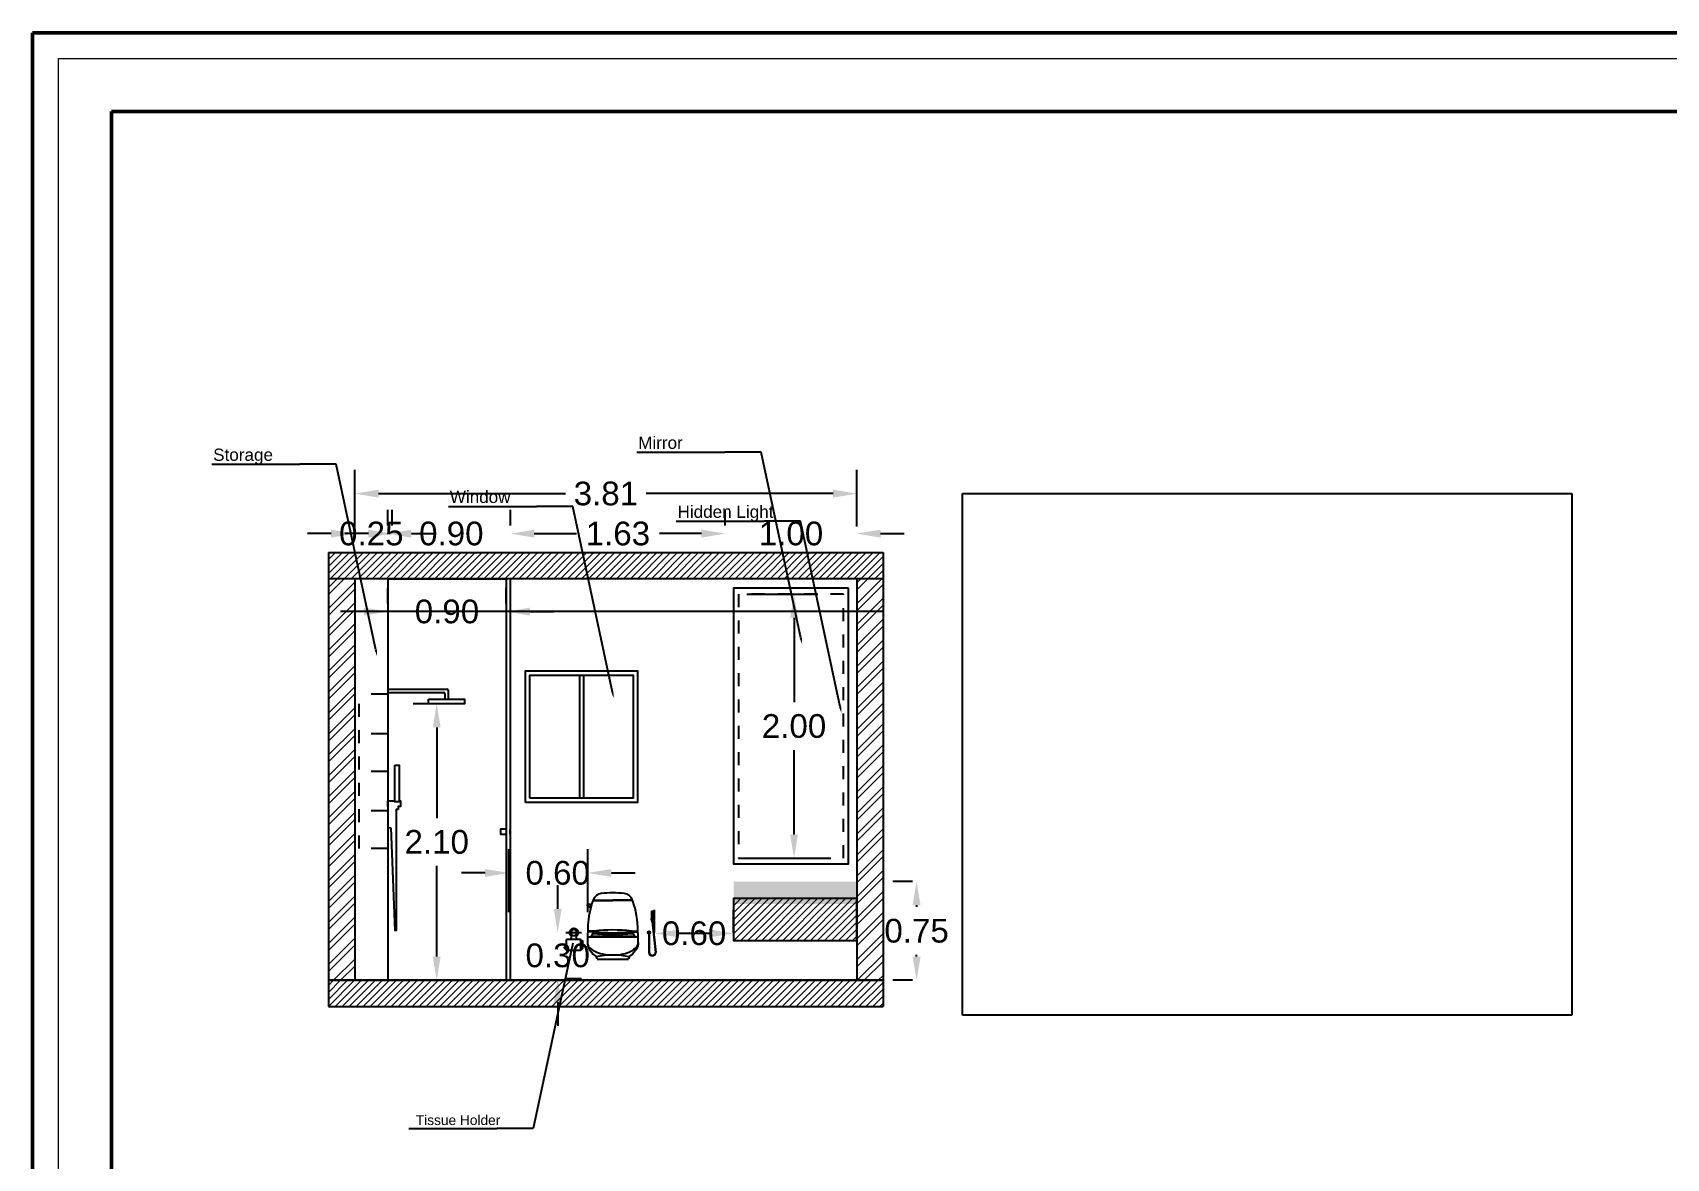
# Model space of a CAD drawing. Header units: inches. Extents: x -279 to 561, y -345 to 342.
# Drawn here: x -257.74 to -245.33, y -281.83 to -273.28 of the extents above; entities that cross this region are included whole.
import ezdxf

# ---------------------------------------------------------------- set-up
doc = ezdxf.new("R2010")
doc.units = ezdxf.units.IN
doc.header["$LTSCALE"] = 0.5
doc.header["$MEASUREMENT"] = 0
doc.linetypes.add('HIDDEN', pattern=[0.375, 0.25, -0.125])
doc.linetypes.add('HIDDEN2', pattern=[0.1875, 0.125, -0.0625])
doc.layers.add('.', color=14, linetype='Continuous', lineweight=9)
doc.layers.add('G-ANNO-HLIN', color=5, linetype='Continuous', lineweight=50)
for name, color, linetype in [('CADER', 7, 'Continuous'), ('detail 1', 8, 'Continuous'), ('Layer2', 1, 'HIDDEN'), ('LIGHT', 2, 'Continuous'), ('model', 250, 'Continuous'), ('TEXT', 3, 'Continuous'), ('WallHatch-ALCHEMY', 7, 'Continuous'), ('WATER', 50, 'Continuous'), ('WC-DET1', 15, 'Continuous'), ('WC-OUTL', 7, 'Continuous'), ('WFRAME', 6, 'Continuous')]:
    doc.layers.add(name, color=color, linetype=linetype)
doc.styles.get("Standard").update_dxf_attribs({"font": 'arial.ttf'})
doc.dimstyles.get("Standard").update_dxf_attribs({"dimtxt": 0.18, "dimasz": 0.18, "dimexe": 0.18, "dimexo": 0.0625, "dimgap": 0.09, "dimtad": 0, "dimtih": 1, "dimtoh": 1, "dimzin": 0, "dimdsep": 46, "dimtxsty": 'Standard', "dimcen": 0.09, "dimadec": 0, "dimazin": 0, "dimtfac": 1, "dimtofl": 0, "dimtmove": 0, "dimatfit": 3, "dimfxl": 1, "dimtolj": 1, "dimtzin": 0, "dimarcsym": 0})
picture_1 = doc.add_image_def('image38.jpg', size_in_pixel=(3453, 2956))

# ---------------------------------------------------------------- blocks, each defined once
blk = doc.blocks.new('969669699696')
at = {"color": 7, "linetype": 'Continuous', "lineweight": -3}
for p, q in [((-1445450, 40030), (-1445450, 40096)), ((-1445440, 40030), (-1445440, 40096)), ((-1445450, 40046), (-1445450, 40030)), ((-1445450, 40030), (-1445450, 40020)), ((-1445450, 40030), (-1445440, 40030)), ((-1445450, 40020), (-1445440, 40020)), ((-1445446, 40020), (-1445420, 39787)), ((-1445444, 40020), (-1445418, 39787)), ((-1445440, 40046), (-1445440, 40030)), ((-1445440, 40030), (-1445440, 40020)), ((-1445471, 39928), (-1445471, 39787)), ((-1445469, 39928), (-1445469, 39787))]:
    blk.add_line(p, q, dxfattribs=at)
for centre, radius in [((-1445445, 40096), 5), ((-1445470, 39938), 9.31), ((-1445470, 39938), 3.8)]:
    blk.add_circle(centre, radius, dxfattribs=at)
for centre, radius, start, end in [((-1445445, 40038), 9.31, 122.4967, 237.5033), ((-1445445, 40038), 9.31, 122.4967, 237.5033), ((-1445445, 40038), 9.31, 302.4967, 57.5033), ((-1445445, 40038), 9.31, 302.4967, 57.5033), ((-1445445, 39787), 26.5, 180, 0), ((-1445445, 39787), 24.5, 180, 0)]:
    blk.add_arc(centre, radius, start, end, dxfattribs=at)
blk = doc.blocks.new('858585858585858585858585')
at = {"layer": 'detail 1', "color": 7}
for points in [[(-148.714, -4382.505), (-148.714, -4382.511, 0.414214)], [(-148.642, -4382.498), (-148.686, -4382.498, 0.414214)], [(-148.714, -4382.571), (-148.714, -4382.577, 0.414214)], [(-148.609, -4382.577), (-148.609, -4382.571, 0.414214)]]:
    blk.add_lwpolyline(points, format="xyb", dxfattribs=at)
blk.add_circle((-148.664, -4382.449), 0.0226, dxfattribs=at)
for centre, radius, start, end in [((-148.664, -4382.449), 0.0295, 308.7008, 231.2992), ((-148.936, -4382.456), 0.253, 355.7289, 358.7196), ((-148.392, -4382.456), 0.253, 181.2804, 184.2711)]:
    blk.add_arc(centre, radius, start, end, dxfattribs=at)
at = {"layer": 'model', "color": 7}
for p, q in [((-148.73, -4382.516), (-148.73, -4382.566)), ((-148.724, -4382.566), (-148.724, -4382.516)), ((-148.72, -4382.505), (-148.714, -4382.505)), ((-148.72, -4382.511), (-148.714, -4382.511)), ((-148.599, -4382.566), (-148.599, -4382.56)), ((-148.593, -4382.566), (-148.593, -4382.56)), ((-148.714, -4382.571), (-148.72, -4382.571)), ((-148.72, -4382.577), (-148.714, -4382.577)), ((-148.609, -4382.571), (-148.604, -4382.571)), ((-148.603, -4382.577), (-148.609, -4382.577))]:
    blk.add_line(p, q, dxfattribs=at)
for points in [[(-148.686, -4382.498), (-148.709, -4382.498, 0.414214), (-148.714, -4382.503), (-148.714, -4382.505, 0.414214)], [(-148.714, -4382.511), (-148.714, -4382.571, 0.414214)], [(-148.609, -4382.571), (-148.609, -4382.503, 0.414214), (-148.614, -4382.498), (-148.642, -4382.498, 0.414214)], [(-148.714, -4382.577), (-148.714, -4382.582, 0.414214), (-148.709, -4382.586)], [(-148.709, -4382.586), (-148.614, -4382.586, 0.414214), (-148.609, -4382.582), (-148.609, -4382.577, 0.414214)]]:
    blk.add_lwpolyline(points, format="xyb", dxfattribs=at)
for centre, radius, start, end in [((-148.664, -4382.449), 0.0325, 305.9598, 234.0402), ((-148.72, -4382.516), 0.0104, 90, 180), ((-148.72, -4382.516), 0.00438, 90, 180), ((-148.936, -4382.456), 0.253, 350.4603, 355.7289), ((-148.392, -4382.456), 0.253, 184.2711, 189.5397), ((-148.596, -4382.56), 0.00303, 0, 180), ((-148.72, -4382.566), 0.0104, 180, 270), ((-148.72, -4382.566), 0.00438, 180, 270), ((-148.604, -4382.566), 0.00438, 270, 0), ((-148.604, -4382.566), 0.0104, 270, 0)]:
    blk.add_arc(centre, radius, start, end, dxfattribs=at)
blk = doc.blocks.new('efrfr')
blk.add_line((-302.931, -193.23), (-302.692, -193.23))
at = {"layer": 'WC-DET1', "color": 7}
for p, q in [((-302.985, -192.83), (-302.975, -192.825)), ((-302.953, -192.782), (-302.812, -192.782)), ((-302.67, -192.782), (-302.812, -192.782)), ((-302.967, -193.038), (-302.977, -193.055)), ((-302.977, -193.055), (-302.646, -193.055)), ((-302.959, -193.019), (-302.975, -193.019)), ((-302.965, -193.024), (-302.975, -193.024)), ((-302.968, -193.027), (-302.963, -193.023)), ((-302.664, -193.019), (-302.648, -193.019)), ((-302.655, -193.027), (-302.66, -193.023)), ((-302.658, -193.024), (-302.648, -193.024)), ((-302.656, -193.038), (-302.646, -193.055))]:
    blk.add_line(p, q, dxfattribs=at)
at = {"layer": 'WC-DET1', "color": 8}
for p, q in [((-302.956, -192.786), (-302.812, -192.786)), ((-302.667, -192.786), (-302.812, -192.786)), ((-303.004, -193.06), (-302.619, -193.06)), ((-302.972, -193.019), (-302.972, -193.024)), ((-302.97, -193.019), (-302.97, -193.024)), ((-302.95, -193.055), (-302.95, -193.06)), ((-302.924, -193.031), (-302.924, -193.033)), ((-302.91, -193.032), (-302.91, -193.033)), ((-302.91, -193.055), (-302.91, -193.06)), ((-302.886, -193.033), (-302.886, -193.041)), ((-302.737, -193.033), (-302.737, -193.041)), ((-302.713, -193.032), (-302.713, -193.033)), ((-302.713, -193.055), (-302.713, -193.06)), ((-302.699, -193.031), (-302.699, -193.033)), ((-302.673, -193.055), (-302.673, -193.06)), ((-302.653, -193.019), (-302.653, -193.024)), ((-302.651, -193.019), (-302.651, -193.024))]:
    blk.add_line(p, q, dxfattribs=at)
at = {"layer": 'WC-DET1', "color": 7}
for points in [[(-303.004, -193.105, 0.17769), (-302.993, -193.136, 0.103637), (-302.948, -193.171, 0.063763), (-302.89, -193.191, 0.049941), (-302.812, -193.199, 0.049941)], [(-302.812, -193.199, 0.049941), (-302.733, -193.191, 0.063763), (-302.675, -193.171, 0.103637), (-302.63, -193.136, 0.17769), (-302.619, -193.105, 0.17769)]]:
    blk.add_lwpolyline(points, format="xyb", dxfattribs=at)
for centre, radius, start, end in [((-302.298, -193.017), 0.704, 163.2461, 165.3546), ((-302.812, -191.361), 1.674, 264.6345, 275.3655), ((-302.965, -193.039), 0.00269, 84.7536, 152.2445), ((-302.812, -191.369), 1.674, 264.7536, 275.2464), ((-302.951, -193.035), 0.0179, 96.3894, 135), ((-302.812, -194.279), 1.27, 83.6106, 96.3894), ((-302.672, -193.035), 0.0179, 45, 83.6106), ((-302.658, -193.039), 0.00269, 27.7555, 95.2464)]:
    blk.add_arc(centre, radius, start, end, dxfattribs=at)
at = {"layer": 'WC-DET1', "color": 8}
for centre, radius, start, end in [((-302.812, -192.043), 0.987, 261.4414, 278.5586), ((-302.917, -193.033), 0.00673, 180, 0), ((-302.706, -193.033), 0.00673, 180, 0), ((-302.812, -193.752), 0.553, 76.8794, 103.1206)]:
    blk.add_arc(centre, radius, start, end, dxfattribs=at)
at = {"layer": 'WC-OUTL'}
for p, q in [((-302.998, -192.814), (-302.972, -192.814)), ((-302.961, -192.786), (-302.956, -192.786)), ((-302.958, -192.782), (-302.953, -192.782)), ((-302.955, -192.783), (-302.955, -192.784)), ((-302.665, -192.782), (-302.67, -192.782)), ((-302.668, -192.783), (-302.668, -192.784)), ((-302.662, -192.786), (-302.667, -192.786)), ((-302.998, -192.83), (-302.985, -192.83)), ((-302.985, -192.83), (-302.985, -192.837)), ((-302.984, -192.839), (-302.979, -192.839)), ((-302.975, -193.019), (-302.998, -193.019)), ((-302.975, -193.024), (-302.995, -193.024)), ((-302.975, -193.019), (-302.975, -193.024)), ((-302.648, -193.019), (-302.625, -193.019)), ((-302.648, -193.019), (-302.648, -193.024)), ((-302.648, -193.024), (-302.628, -193.024))]:
    blk.add_line(p, q, dxfattribs=at)
for points in [[(-303.003, -193.031, 0.015522), (-303.004, -193.105)], [(-302.619, -193.105, 0.015522), (-302.62, -193.031, 0.05503)], [(-303.004, -193.105, 0.132298), (-302.991, -193.155, 0.106676), (-302.948, -193.202, 0.003102), (-302.946, -193.203)], [(-302.619, -193.105, -0.132298), (-302.632, -193.155, -0.106676), (-302.675, -193.202, -0.003102), (-302.677, -193.203)]]:
    blk.add_lwpolyline(points, format="xyb", dxfattribs=at)
for centre, radius, start, end in [((-302.998, -192.822), 0.00798, 90, 270), ((-302.298, -193.017), 0.704, 160.9632, 163.2461), ((-302.961, -192.788), 0.00179, 90, 160.9632), ((-302.89, -192.809), 0.0763, 97.0231, 157.0495), ((-302.958, -192.78), 0.00179, 157.0495, 270), ((-302.956, -192.784), 0.00179, 270, 0), ((-302.953, -192.783), 0.00179, 90, 180), ((-302.812, -193.445), 0.718, 90, 97.0231), ((-302.812, -193.445), 0.718, 82.9769, 90), ((-302.733, -192.809), 0.0763, 22.9505, 82.9769), ((-302.67, -192.783), 0.00179, 0, 90), ((-302.667, -192.784), 0.00179, 180, 270), ((-302.665, -192.78), 0.00179, 270, 22.9505), ((-302.662, -192.788), 0.00179, 19.0368, 90), ((-303.325, -193.017), 0.704, 0.0961, 19.0368), ((-302.298, -193.017), 0.704, 165.3546, 179.9039), ((-302.984, -192.837), 0.00179, 180, 270), ((-302.995, -193.031), 0.00718, 90, 176.7795), ((-302.998, -193.016), 0.00359, 179.9039, 270), ((-302.628, -193.031), 0.00718, 3.2205, 90), ((-302.625, -193.016), 0.00359, 270, 0.0961), ((-302.975, -193.237), 0.0449, 10.1527, 49.8601), ((-302.648, -193.237), 0.0449, 130.1399, 169.8473)]:
    blk.add_arc(centre, radius, start, end, dxfattribs=at)
blk = doc.blocks.new('*D893')
at = {"layer": 'Defpoints', "color": 0, "transparency": 16777216}
for p in [(-253.751, -280.112), (-253.751, -280.462), (-253.751, -280.462)]:
    blk.add_point(p, dxfattribs=at)
at = {"layer": 'model', "color": 0, "lineweight": -2, "transparency": 16777216}
for p, q in [((-253.751, -279.932), (-253.751, -279.752)), ((-253.689, -280.112), (-253.571, -280.112)), ((-253.689, -280.462), (-253.571, -280.462)), ((-253.751, -280.642), (-253.751, -280.822))]:
    blk.add_line(p, q, dxfattribs=at)
at = {"layer": 'model', "color": 0, "transparency": 16777216}
for points in [[(-253.781, -279.932), (-253.721, -279.932), (-253.751, -280.112)], [(-253.781, -280.642), (-253.721, -280.642), (-253.751, -280.462)]]:
    blk.add_solid(points, dxfattribs=at)
at = {"layer": 'model', "color": 0, "transparency": 16777216, "insert": (-253.751, -280.287), "char_height": 0.18, "attachment_point": 5}
blk.add_mtext('\\A1;0.30', dxfattribs=at)
blk = doc.blocks.new('*D894')
at = {"layer": 'Defpoints', "color": 0, "transparency": 16777216}
for p in [(-255.042, -277.675), (-254.142, -277.675), (-254.142, -277.675)]:
    blk.add_point(p, dxfattribs=at)
at = {"layer": 'model', "color": 0, "lineweight": -2, "transparency": 16777216}
for p, q in [((-255.042, -277.613), (-255.042, -277.495)), ((-254.142, -277.613), (-254.142, -277.495)), ((-255.222, -277.675), (-255.402, -277.675)), ((-253.962, -277.675), (-253.782, -277.675))]:
    blk.add_line(p, q, dxfattribs=at)
at = {"layer": 'model', "color": 0, "transparency": 16777216}
for points in [[(-255.222, -277.645), (-255.222, -277.705), (-255.042, -277.675)], [(-253.962, -277.645), (-253.962, -277.705), (-254.142, -277.675)]]:
    blk.add_solid(points, dxfattribs=at)
at = {"layer": 'model', "color": 0, "transparency": 16777216, "insert": (-254.592, -277.675), "char_height": 0.18, "attachment_point": 5}
blk.add_mtext('\\A1;0.90', dxfattribs=at)
blk = doc.blocks.new('*D895')
at = {"layer": 'Defpoints', "color": 0, "transparency": 16777216}
for p in [(-251.025, -279.725), (-250.995, -279.725), (-250.995, -280.475)]:
    blk.add_point(p, dxfattribs=at)
at = {"layer": 'model', "color": 0, "lineweight": -2, "transparency": 16777216}
for p, q in [((-251.057, -279.725), (-251.205, -279.725)), ((-251.025, -279.905), (-251.025, -279.918)), ((-251.025, -280.295), (-251.025, -280.282)), ((-251.057, -280.475), (-251.205, -280.475))]:
    blk.add_line(p, q, dxfattribs=at)
at = {"layer": 'model', "color": 0, "transparency": 16777216}
for points in [[(-251.055, -279.905), (-250.995, -279.905), (-251.025, -279.725)], [(-251.055, -280.295), (-250.995, -280.295), (-251.025, -280.475)]]:
    blk.add_solid(points, dxfattribs=at)
at = {"layer": 'model', "color": 0, "transparency": 16777216, "insert": (-251.025, -280.1), "char_height": 0.18, "attachment_point": 5}
blk.add_mtext('\\A1;0.75', dxfattribs=at)
blk = doc.blocks.new('*D896')
at = {"layer": 'Defpoints', "color": 0, "transparency": 16777216}
for p in [(-254.67, -278.375), (-254.665, -278.375), (-254.67, -280.475)]:
    blk.add_point(p, dxfattribs=at)
at = {"layer": 'model', "color": 0, "lineweight": -2, "transparency": 16777216}
for p, q in [((-254.727, -278.375), (-254.85, -278.375)), ((-254.67, -278.555), (-254.67, -279.243)), ((-254.67, -280.295), (-254.67, -279.607)), ((-254.733, -280.475), (-254.85, -280.475))]:
    blk.add_line(p, q, dxfattribs=at)
at = {"layer": 'model', "color": 0, "transparency": 16777216}
for points in [[(-254.7, -278.555), (-254.64, -278.555), (-254.67, -278.375)], [(-254.7, -280.295), (-254.64, -280.295), (-254.67, -280.475)]]:
    blk.add_solid(points, dxfattribs=at)
at = {"layer": 'model', "color": 0, "transparency": 16777216, "insert": (-254.67, -279.425), "char_height": 0.18, "attachment_point": 5}
blk.add_mtext('\\A1;2.10', dxfattribs=at)
blk = doc.blocks.new('*D897')
at = {"layer": 'Defpoints', "color": 0, "transparency": 16777216}
for p in [(-253.015, -280.119), (-253.015, -280.173), (-252.415, -280.173)]:
    blk.add_point(p, dxfattribs=at)
at = {"layer": 'model', "color": 0, "lineweight": -2, "transparency": 16777216}
for p, q in [((-253.015, -280.111), (-253.015, -279.939)), ((-252.415, -280.111), (-252.415, -279.939)), ((-252.595, -280.119), (-252.835, -280.119))]:
    blk.add_line(p, q, dxfattribs=at)
at = {"layer": 'model', "color": 0, "transparency": 16777216}
for points in [[(-252.835, -280.089), (-252.835, -280.149), (-253.015, -280.119)], [(-252.595, -280.089), (-252.595, -280.149), (-252.415, -280.119)]]:
    blk.add_solid(points, dxfattribs=at)
at = {"layer": 'model', "color": 0, "transparency": 16777216, "insert": (-252.715, -280.119), "char_height": 0.18, "attachment_point": 5}
blk.add_mtext('\\A1;0.60', dxfattribs=at)
blk = doc.blocks.new('*D898')
at = {"layer": 'Defpoints', "color": 0, "transparency": 16777216}
for p in [(-254.123, -279.66), (-254.123, -280.022), (-253.523, -280.022)]:
    blk.add_point(p, dxfattribs=at)
at = {"layer": 'model', "color": 0, "lineweight": -2, "transparency": 16777216}
for p, q in [((-254.123, -279.959), (-254.123, -279.48)), ((-253.523, -279.959), (-253.523, -279.48)), ((-254.303, -279.66), (-254.483, -279.66)), ((-253.343, -279.66), (-253.163, -279.66))]:
    blk.add_line(p, q, dxfattribs=at)
at = {"layer": 'model', "color": 0, "transparency": 16777216}
for points in [[(-254.303, -279.63), (-254.303, -279.69), (-254.123, -279.66)], [(-253.343, -279.63), (-253.343, -279.69), (-253.523, -279.66)]]:
    blk.add_solid(points, dxfattribs=at)
at = {"layer": 'model', "color": 0, "transparency": 16777216, "insert": (-253.751, -279.66), "char_height": 0.18, "attachment_point": 5}
blk.add_mtext('\\A1;0.60', dxfattribs=at)
blk = doc.blocks.new('*D899')
at = {"layer": 'Defpoints', "color": 0, "transparency": 16777216}
for p in [(-251.479, -276.779), (-255.292, -277.091), (-251.479, -277.091)]:
    blk.add_point(p, dxfattribs=at)
at = {"layer": 'model', "color": 0, "lineweight": -2, "transparency": 16777216}
for p, q in [((-255.292, -277.028), (-255.292, -276.599)), ((-251.479, -277.028), (-251.479, -276.599)), ((-255.112, -276.779), (-253.692, -276.779)), ((-251.659, -276.779), (-253.079, -276.779))]:
    blk.add_line(p, q, dxfattribs=at)
at = {"layer": 'model', "color": 0, "transparency": 16777216}
for points in [[(-255.112, -276.749), (-255.112, -276.809), (-255.292, -276.779)], [(-251.659, -276.749), (-251.659, -276.809), (-251.479, -276.779)]]:
    blk.add_solid(points, dxfattribs=at)
at = {"layer": 'model', "color": 0, "transparency": 16777216, "insert": (-253.385, -276.779), "char_height": 0.18, "attachment_point": 5}
blk.add_mtext('\\A1;3.81', dxfattribs=at)
blk = doc.blocks.new('*D900')
at = {"layer": 'Defpoints', "color": 0, "transparency": 16777216}
for p in [(-252.479, -277.083), (-252.479, -277.083), (-251.479, -277.083)]:
    blk.add_point(p, dxfattribs=at)
at = {"layer": 'model', "color": 0, "lineweight": -2, "transparency": 16777216}
for p, q in [((-252.479, -277.021), (-252.479, -276.903)), ((-251.479, -277.021), (-251.479, -276.903)), ((-252.659, -277.083), (-252.839, -277.083)), ((-251.299, -277.083), (-251.119, -277.083))]:
    blk.add_line(p, q, dxfattribs=at)
at = {"layer": 'model', "color": 0, "transparency": 16777216}
for points in [[(-252.659, -277.053), (-252.659, -277.113), (-252.479, -277.083)], [(-251.299, -277.053), (-251.299, -277.113), (-251.479, -277.083)]]:
    blk.add_solid(points, dxfattribs=at)
at = {"layer": 'model', "color": 0, "transparency": 16777216, "insert": (-251.979, -277.083), "char_height": 0.18, "attachment_point": 5}
blk.add_mtext('\\A1;1.00', dxfattribs=at)
blk = doc.blocks.new('*D901')
at = {"layer": 'Defpoints', "color": 0, "transparency": 16777216}
for p in [(-254.109, -277.083), (-254.109, -277.083), (-252.479, -277.083)]:
    blk.add_point(p, dxfattribs=at)
at = {"layer": 'model', "color": 0, "lineweight": -2, "transparency": 16777216}
for p, q in [((-254.109, -277.021), (-254.109, -276.903)), ((-252.479, -277.021), (-252.479, -276.903)), ((-253.929, -277.083), (-253.609, -277.083)), ((-252.659, -277.083), (-252.979, -277.083))]:
    blk.add_line(p, q, dxfattribs=at)
at = {"layer": 'model', "color": 0, "transparency": 16777216}
for points in [[(-253.929, -277.053), (-253.929, -277.113), (-254.109, -277.083)], [(-252.659, -277.053), (-252.659, -277.113), (-252.479, -277.083)]]:
    blk.add_solid(points, dxfattribs=at)
at = {"layer": 'model', "color": 0, "transparency": 16777216, "insert": (-253.294, -277.083), "char_height": 0.18, "attachment_point": 5}
blk.add_mtext('\\A1;1.63', dxfattribs=at)
blk = doc.blocks.new('*D902')
at = {"layer": 'Defpoints', "color": 0, "transparency": 16777216}
for p in [(-255.009, -277.083), (-255.009, -277.083), (-254.109, -277.083)]:
    blk.add_point(p, dxfattribs=at)
at = {"layer": 'model', "color": 0, "lineweight": -2, "transparency": 16777216}
for p, q in [((-255.009, -277.021), (-255.009, -276.903)), ((-254.109, -277.021), (-254.109, -276.903)), ((-255.189, -277.083), (-255.369, -277.083)), ((-253.929, -277.083), (-253.749, -277.083))]:
    blk.add_line(p, q, dxfattribs=at)
at = {"layer": 'model', "color": 0, "transparency": 16777216}
for points in [[(-255.189, -277.053), (-255.189, -277.113), (-255.009, -277.083)], [(-253.929, -277.053), (-253.929, -277.113), (-254.109, -277.083)]]:
    blk.add_solid(points, dxfattribs=at)
at = {"layer": 'model', "color": 0, "transparency": 16777216, "insert": (-254.559, -277.083), "char_height": 0.18, "attachment_point": 5}
blk.add_mtext('\\A1;0.90', dxfattribs=at)
blk = doc.blocks.new('*D903')
at = {"layer": 'Defpoints', "color": 0, "transparency": 16777216}
for p in [(-255.292, -277.083), (-255.292, -277.083), (-255.042, -277.083)]:
    blk.add_point(p, dxfattribs=at)
at = {"layer": 'model', "color": 0, "lineweight": -2, "transparency": 16777216}
for p, q in [((-255.292, -277.021), (-255.292, -276.903)), ((-255.042, -277.021), (-255.042, -276.903)), ((-255.472, -277.083), (-255.652, -277.083)), ((-254.862, -277.083), (-254.682, -277.083))]:
    blk.add_line(p, q, dxfattribs=at)
at = {"layer": 'model', "color": 0, "transparency": 16777216}
for points in [[(-255.472, -277.053), (-255.472, -277.113), (-255.292, -277.083)], [(-254.862, -277.053), (-254.862, -277.113), (-255.042, -277.083)]]:
    blk.add_solid(points, dxfattribs=at)
at = {"layer": 'model', "color": 0, "transparency": 16777216, "insert": (-255.167, -277.083), "char_height": 0.18, "attachment_point": 5}
blk.add_mtext('\\A1;0.25', dxfattribs=at)
blk = doc.blocks.new('*D904')
at = {"layer": 'Defpoints', "color": 0, "transparency": 16777216}
for p in [(-252.377, -277.542), (-252.377, -279.548), (-251.956, -279.548)]:
    blk.add_point(p, dxfattribs=at)
at = {"layer": 'model', "color": 0, "lineweight": -2, "transparency": 16777216}
for p, q in [((-252.315, -277.542), (-251.776, -277.542)), ((-251.956, -277.722), (-251.956, -278.363)), ((-251.956, -279.368), (-251.956, -278.727)), ((-252.315, -279.548), (-251.776, -279.548))]:
    blk.add_line(p, q, dxfattribs=at)
at = {"layer": 'model', "color": 0, "transparency": 16777216}
for points in [[(-251.986, -277.722), (-251.926, -277.722), (-251.956, -277.542)], [(-251.986, -279.368), (-251.926, -279.368), (-251.956, -279.548)]]:
    blk.add_solid(points, dxfattribs=at)
at = {"layer": 'model', "color": 0, "transparency": 16777216, "insert": (-251.956, -278.545), "char_height": 0.18, "attachment_point": 5}
blk.add_mtext('\\A1;2.00', dxfattribs=at)

msp = doc.modelspace()

# ---------------------------------------------------------------- hatches: boundary and pattern name
at = {"layer": '.'}
h = msp.add_hatch(dxfattribs=at)
h.set_pattern_fill('ANSI31', color=0, scale=0.3)
h.set_pattern_definition([(45, (-45.659836, 45.619372), (-0.0265165043, 0.0265165043), [])])
h.paths.add_polyline_path([(-255.492, -277.226), (-255.492, -277.425), (-251.279, -277.425), (-251.279, -277.226)])
h.paths.add_polyline_path([(-251.279, -280.675), (-251.279, -280.475), (-255.492, -280.475), (-255.492, -280.675)])
h = msp.add_hatch(dxfattribs=at)
h.set_pattern_fill('ANSI32', color=0, scale=0.3)
h.set_pattern_definition([(45, (-45.65984, 45.61937), (-0.079549513, 0.079549513), []), (45, (-45.6068, 45.61937), (-0.079549513, 0.079549513), [])])
h.paths.add_polyline_path([(-255.492, -280.475), (-255.292, -280.475), (-255.292, -277.425), (-255.492, -277.425)])
h.paths.add_polyline_path([(-251.479, -280.475), (-251.279, -280.475), (-251.279, -277.675), (-251.479, -277.675)])
h.paths.add_polyline_path([(-251.479, -277.675), (-251.279, -277.675), (-251.279, -277.425), (-251.479, -277.425)])
at = {"layer": '.', "true_color": 0xcd6928}
h = msp.add_hatch(dxfattribs=at)
h.set_pattern_fill('ANSI31', color=32, scale=0.3)
h.set_pattern_definition([(45, (-45.659836, 45.639372), (-0.0265165043, 0.0265165043), [])])
h.paths.add_polyline_path([(-251.479, -279.855), (-252.415, -279.855), (-252.415, -280.173), (-251.479, -280.173)])
at = {"layer": 'WallHatch-ALCHEMY', "transparency": 33554687}
h = msp.add_hatch(color=7, dxfattribs=at)
h.dxf.hatch_style = 1
h.paths.add_polyline_path([(-251.479, -279.725), (-252.415, -279.725), (-252.415, -279.896), (-251.479, -279.896)])

# ---------------------------------------------------------------- linework, layer by layer
for p, q in [((-255.492, -277.226), (-255.492, -280.675)), ((-255.492, -277.226), (-251.279, -277.226)), ((-251.279, -277.226), (-251.279, -280.675)), ((-251.279, -277.425), (-255.492, -277.425)), ((-251.279, -277.425), (-255.492, -277.425)), ((-255.292, -277.425), (-255.292, -280.475)), ((-255.042, -277.425), (-255.042, -280.475)), ((-255.042, -277.425), (-254.142, -277.425)), ((-254.142, -277.425), (-254.142, -279.365)), ((-254.112, -277.425), (-254.112, -280.475)), ((-251.479, -277.425), (-251.479, -280.475)), ((-251.479, -277.927), (-251.479, -280.475)), ((-253.585, -278.158), (-253.585, -279.092)), ((-253.556, -278.158), (-253.556, -279.092)), ((-255.042, -278.263), (-254.592, -278.263)), ((-255.042, -278.29), (-254.618, -278.29)), ((-254.609, -278.299), (-254.609, -278.34)), ((-254.583, -278.272), (-254.583, -278.34)), ((-255.042, -279.156), (-255.042, -279.315)), ((-255.042, -279.315), (-255.018, -279.317)), ((-255.018, -279.317), (-254.987, -280.096)), ((-254.142, -279.365), (-254.142, -280.475)), ((-255.492, -280.475), (-251.279, -280.475)), ((-251.279, -280.475), (-255.492, -280.475)), ((-255.492, -280.675), (-251.279, -280.675)), ((-257.14, -281.191), (-257.14, -281.191))]:
    msp.add_line(p, q)
for points in [[(-251.542, -277.498), (-252.415, -277.498), (-252.415, -279.591), (-251.542, -279.591)], [(-253.995, -279.125), (-253.995, -278.125), (-253.145, -278.125), (-253.145, -279.125)], [(-253.962, -279.092), (-253.962, -278.158), (-253.178, -278.158), (-253.178, -279.092)], [(-254.733, -278.34), (-254.458, -278.34), (-254.458, -278.375), (-254.733, -278.375)], [(-254.989, -278.842), (-254.955, -278.842), (-254.955, -279.12), (-254.989, -279.12)]]:
    msp.add_lwpolyline(points, close=True)
for points in [[(-255.042, -279.156), (-255.042, -279.112), (-254.989, -279.112)], [(-254.955, -279.112), (-254.945, -279.112), (-254.945, -279.156), (-254.963, -279.156)], [(-254.945, -279.156), (-254.963, -279.156), (-254.963, -279.178)], [(-254.142, -279.327), (-254.186, -279.327), (-254.186, -279.365), (-254.142, -279.365)], [(-254.112, -279.365), (-254.112, -279.327)]]:
    msp.add_lwpolyline(points)
msp.add_lwpolyline([(-254.963, -279.178), (-254.977, -279.178), (-254.977, -280.096, -0.398522), (-254.979, -280.098), (-254.985, -280.098)], format="xyb")
for centre, radius, start, end in [((-254.618, -278.299), 0.009, 0, 90), ((-254.592, -278.272), 0.009, 0, 90), ((-254.985, -280.096), 0.002, 182.2667, 273.0866)]:
    msp.add_arc(centre, radius, start, end)
at = {"layer": 'CADER', "lineweight": 18}
for points in [[(-257.739, -273.278), (-232.036, -273.278), (-232.036, -290.377), (-257.739, -290.377)], [(-257.543, -273.474), (-232.232, -273.474), (-232.232, -290.181), (-257.543, -290.181)]]:
    msp.add_lwpolyline(points, close=True, dxfattribs=at)
at = {"layer": 'G-ANNO-HLIN', "color": 0}
for points in [[(-257.739, -273.278), (-232.036, -273.278), (-232.036, -290.377), (-257.739, -290.377)], [(-257.14, -273.877), (-232.636, -273.877), (-232.636, -289.778), (-257.14, -289.778)]]:
    msp.add_lwpolyline(points, close=True, dxfattribs=at)
at = {"layer": 'Layer2', "ltscale": 0.01}
msp.add_line((-255.258, -279.475), (-255.258, -278.303), dxfattribs=at)
at = {"layer": 'Layer2'}
for p, q in [((-255.042, -278.303), (-255.258, -278.303)), ((-255.042, -278.603), (-255.258, -278.603)), ((-255.042, -278.889), (-255.258, -278.889)), ((-255.042, -279.189), (-255.258, -279.189)), ((-255.042, -279.475), (-255.258, -279.475))]:
    msp.add_line(p, q, dxfattribs=at)
at = {"layer": 'LIGHT', "color": 1, "linetype": 'HIDDEN2'}
msp.add_lwpolyline([(-251.58, -277.542), (-252.377, -277.542), (-252.377, -279.548), (-251.58, -279.548)], close=True, dxfattribs=at)
at = {"layer": 'model'}
msp.add_line((-251.279, -277.675), (-255.22, -277.675), dxfattribs=at)
at = {"layer": 'TEXT', "color": 7, "linetype": 'ByBlock', "lineweight": -2, "ltscale": 8e-05}
for p, q in [((-255.435, -276.556), (-255.71, -276.556)), ((-252.206, -276.464), (-252.482, -276.464)), ((-253.637, -276.876), (-253.913, -276.876)), ((-251.908, -276.989), (-252.183, -276.989)), ((-253.938, -281.602), (-254.214, -281.602))]:
    msp.add_line(p, q, dxfattribs=at)
for points in [[(-256.378, -276.556), (-255.71, -276.556)], [(-255.133, -277.966), (-255.435, -276.556)], [(-253.149, -276.464), (-252.482, -276.464)], [(-251.905, -277.874), (-252.206, -276.464)], [(-254.58, -276.876), (-253.913, -276.876)], [(-253.336, -278.286), (-253.637, -276.876)], [(-252.851, -276.989), (-252.183, -276.989)], [(-251.606, -278.398), (-251.908, -276.989)], [(-253.637, -280.192), (-253.938, -281.602)], [(-254.881, -281.602), (-254.214, -281.602)]]:
    msp.add_lwpolyline(points, dxfattribs=at)
at = {"layer": 'TEXT', "color": 7, "lineweight": 15, "ltscale": 8e-05}
for points in [[(-251.913, -277.876), (-251.894, -277.923), (-251.897, -277.872)], [(-255.141, -277.967), (-255.123, -278.015), (-255.125, -277.964)], [(-253.344, -278.288), (-253.325, -278.335), (-253.328, -278.284)], [(-251.614, -278.4), (-251.596, -278.447), (-251.598, -278.397)]]:
    msp.add_solid(points, dxfattribs=at)
at = {"layer": 'WATER', "color": 32, "true_color": 0xcd6928}
msp.add_lwpolyline([(-251.479, -279.855), (-252.415, -279.855), (-252.415, -280.173), (-251.479, -280.173)], close=True, dxfattribs=at)

# ---------------------------------------------------------------- block references
msp.add_blockref('efrfr', (49.479, -87.084))
at = {"color": 7, "xscale": 0.000999999999768, "yscale": 0.000999999999768, "zscale": 0.000999999999768}
msp.add_blockref('969669699696', (1192.413, -320.05), dxfattribs=at)
at = {"layer": 'WFRAME', "color": 7, "lineweight": -3, "xscale": -1}
msp.add_blockref('858585858585858585858585', (-402.292, 4102.336), dxfattribs=at)

# ---------------------------------------------------------------- texts
at = {"attachment_point": 1}
for s, width, gutter_width, insert, char_height in [('Storage', 1.05778, 0.465, (-256.368, -276.437), 0.0929), ('Mirror', 1.05778, 0.465, (-253.14, -276.346), 0.0929), ('Window', 1.05778, 0.465, (-254.571, -276.757), 0.0929), ('Hidden Light', 1.05778, 0.465, (-252.841, -276.87), 0.09292), ('\\pxqc;Tissue Holder', 0.84798, 0.372, (-254.932, -281.5), 0.07449)]:
    msp.add_mtext_dynamic_manual_height_columns(s, width=width, gutter_width=gutter_width, heights=[0], dxfattribs=dict(at, insert=insert, char_height=char_height))

# ---------------------------------------------------------------- dimensions: what is measured, and where the dimension line sits
at = {"layer": 'model'}
for base, p1, p2, picture, middle in [((-251.479, -276.779), (-255.292, -277.091), (-251.479, -277.091), '*D899', (-253.385, -276.779)), ((-255.292, -277.083), (-255.042, -277.083), (-255.292, -277.083), '*D903', (-255.167, -277.083)), ((-254.123, -279.66), (-253.523, -280.022), (-254.123, -280.022), '*D898', (-253.751, -279.66)), ((-253.015, -280.119), (-252.415, -280.173), (-253.015, -280.173), '*D897', (-252.715, -280.119))]:
    dim = msp.add_linear_dim(base=base, p1=p1, p2=p2, dimstyle='Standard', dxfattribs=at)
    dim.commit()
    dim.dimension.update_dxf_attribs({"geometry": picture, "text_midpoint": middle, "dimtype": 160})
for base, p1, p2, picture, middle in [((-255.009, -277.083), (-254.109, -277.083), (-255.009, -277.083), '*D902', (-254.559, -277.083)), ((-254.109, -277.083), (-252.479, -277.083), (-254.109, -277.083), '*D901', (-253.294, -277.083)), ((-252.479, -277.083), (-251.479, -277.083), (-252.479, -277.083), '*D900', (-251.979, -277.083)), ((-254.142, -277.675), (-255.042, -277.675), (-254.142, -277.675), '*D894', (-254.592, -277.675))]:
    dim = msp.add_linear_dim(base=base, p1=p1, p2=p2, dimstyle='Standard', dxfattribs=at)
    dim.commit()
    dim.dimension.update_dxf_attribs({"geometry": picture, "text_midpoint": middle})
dim = msp.add_linear_dim(base=(-251.956, -279.548), p1=(-252.377, -277.542), p2=(-252.377, -279.548), angle=90, text='2.00', dimstyle='Standard', dxfattribs=at)
dim.commit()
dim.dimension.update_dxf_attribs({"geometry": '*D904', "text_midpoint": (-251.956, -278.545)})
dim = msp.add_linear_dim(base=(-254.67, -278.375), p1=(-254.67, -280.475), p2=(-254.665, -278.375), angle=90, dimstyle='Standard', dxfattribs=at)
dim.commit()
dim.dimension.update_dxf_attribs({"geometry": '*D896', "text_midpoint": (-254.67, -279.425)})
dim = msp.add_linear_dim(base=(-253.751, -280.462), p1=(-253.751, -280.112), p2=(-253.751, -280.462), angle=90, text='0.30', dimstyle='Standard', dxfattribs=at)
dim.commit()
dim.dimension.update_dxf_attribs({"geometry": '*D893', "text_midpoint": (-253.751, -280.287), "dimtype": 160})
dim = msp.add_linear_dim(base=(-251.025, -279.725), p1=(-250.995, -280.475), p2=(-250.995, -279.725), angle=90, dimstyle='Standard', dxfattribs=at)
dim.commit()
dim.dimension.update_dxf_attribs({"geometry": '*D895', "text_midpoint": (-251.025, -280.1), "dimtype": 160})

# ---------------------------------------------------------------- pictures from other files: only their frames are drawn
at = {"ltscale": 0.5}
image = msp.add_image(picture_1, insert=(-250.677, -280.741), size_in_units=(4.63, 3.963), dxfattribs=at)
image.dxf.flags = 7

doc.saveas('drawing.dxf')
